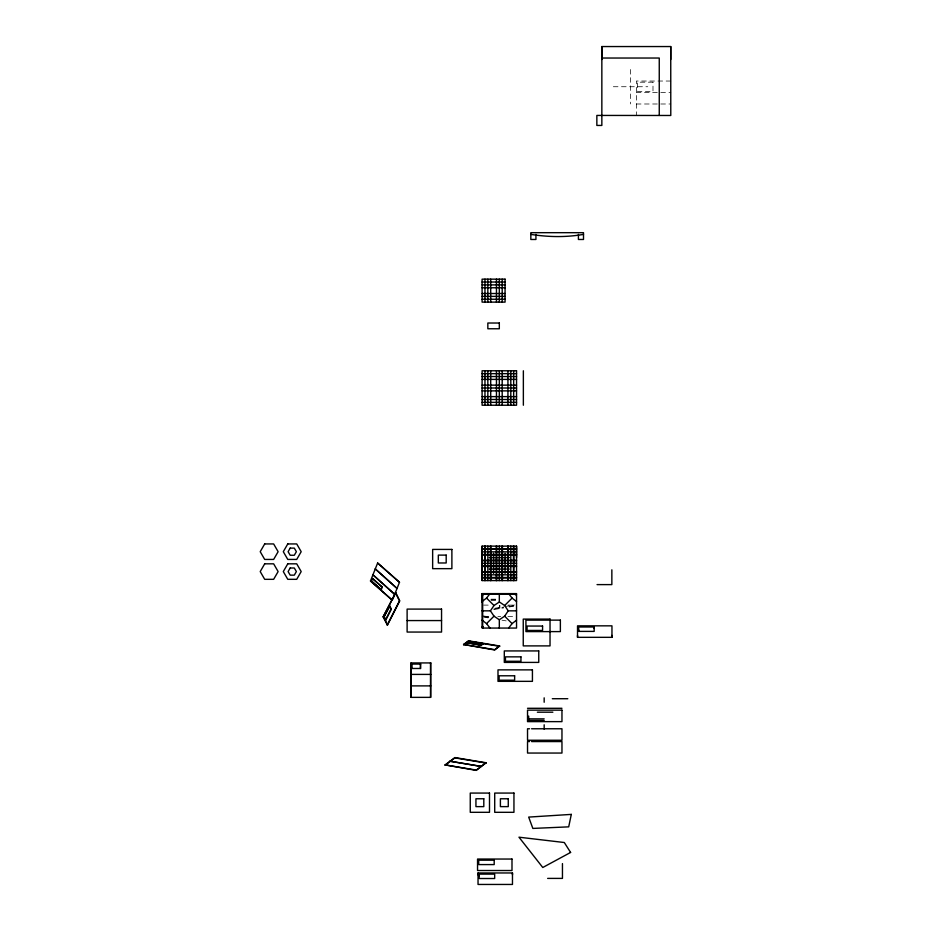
<?xml version="1.0" encoding="UTF-8"?>
<svg xmlns="http://www.w3.org/2000/svg" width="931" height="931" viewBox="0 0 931 931"><rect width="100%" height="100%" fill="white"/><g stroke="black" fill="none" stroke-linecap="round" stroke-linejoin="round"><path stroke-width="0.7" stroke-dasharray="4.66 3.49" d="M495.071 608.199L503.392 606.814M504.777 606.581L514.482 604.964M493.767 608.99L503.485 607.373M509.036 606.453L515.972 605.29M493.872 609.561L503.578 607.943M509.129 607.012L514.68 606.093M670.785 81.032L636.35 81.032L636.35 115.479M613.331 86.734L647.778 86.734M636.35 92.518L670.785 92.518M636.35 103.993L670.785 103.993M490.998 599.168L497.934 599.168M490.998 599.75L497.934 599.75M490.998 600.32L497.934 600.32M483.538 605.103L489.275 605.103M507.93 605.103L513.668 605.103M483.538 616.59L490.707 616.59M497.887 616.59L500.762 616.59M507.93 616.59L513.668 616.59M484.155 616.054L489.706 616.985M484.062 616.625L489.613 617.544M483.969 617.195L488.135 617.881M502.007 620.197L506.161 620.884M630.555 69.511L630.555 103.958M499.9 605.29L499.9 608.071L498.748 608.071L498.748 605.29M499.319 605.29L499.319 608.071M652.992 82.184L637.491 82.184L637.491 91.366L652.992 91.366L652.992 82.184"/><path stroke-width="1.4" d="M478.034 874.884L478.034 872.964L512.469 872.964L512.469 884.45L478.034 884.45L478.034 872.964M479.174 875.582L479.174 874.116L494.675 874.116L494.675 878.515L479.174 878.515L479.174 874.116M482.095 602.148L482.095 593.617L516.542 593.617L516.542 628.064L482.095 628.064L482.095 593.617M482.142 580.525L482.095 546.125L482.095 580.572L516.542 580.572L516.542 546.125L482.095 546.125M493.581 553.305L493.581 573.391M512.469 874.884L512.469 872.964M516.542 557.611L516.542 546.125M611.958 635.408L611.958 637.328L577.523 637.328L577.523 635.408M578.675 631.393L578.675 626.994L594.164 626.994L594.164 631.393L578.675 631.393L578.675 629.926M594.164 628.46L594.164 626.994M601.845 59.468L601.845 46.55L670.739 46.55L670.785 115.479L596.852 115.432L596.852 125.441L601.845 125.441L601.845 46.55M670.739 59.468L670.739 46.55M482.584 616.962L482.77 615.822M370.48 580.967L392.335 600.239L370.48 580.967L377.637 563.022L399.492 582.294L392.731 599.25M371.446 581.014L372.47 578.523L382.304 587.193L381.279 589.684L371.446 581.014L381.279 589.684M383.141 616.869L395.733 592.686L399.771 600.867L387.482 625.05L383.141 616.869L395.733 592.686M383.956 616.881L389.786 606L391.334 609.13L385.806 620.011L383.956 616.881L389.786 606M385.504 620.011L391.043 609.13L389.495 606M387.191 625.05L399.48 600.867L395.442 592.686M377.637 563.022L399.492 582.294M372.47 578.523L382.304 587.193M499.319 593.617L499.319 601.996L494 605.522L490.404 610.841L494 616.171L499.319 619.755L499.319 628.064M482.095 601.542L486.552 598.074L490.02 593.617M508.617 628.064L512.085 623.607L516.542 620.139M482.095 620.139L486.552 623.607L494.047 616.124M499.319 619.755L504.649 616.171L508.233 610.841L504.649 605.522L512.085 598.074L508.617 593.617M463.58 644.485L468.468 640.819L499.633 645.998L494.733 649.989L463.58 644.485L494.733 649.663L499.633 645.998M463.58 644.811L468.468 641.145L499.633 646.323M467.141 642.762L469.015 641.354L483.038 643.693L481.164 645.416L467.141 642.762L481.164 645.09L483.038 643.693M467.141 643.088L469.015 641.68L483.038 644.008M445.111 764.898L454.898 757.566L486.052 762.745L476.276 770.403L445.111 764.898L476.276 770.077L486.052 762.745M445.111 765.224L454.898 757.881L486.052 763.071M583.504 234.379C565.955 237.452 548.417 237.126 530.833 234.379M601.845 58.036L659.253 58.036L659.253 115.432M482.095 282.023L505.068 282.023M482.095 284.898L505.068 284.898M482.095 287.772L505.068 287.772M482.095 293.509L505.068 293.509M482.095 296.384L505.068 296.384M482.095 299.247L505.068 299.247M482.095 373.657L516.542 373.657M482.095 376.531L516.542 376.531M482.095 379.394L516.542 379.394M482.095 385.143L516.542 385.143M482.095 388.006L516.542 388.006M482.095 390.88L516.542 390.88M482.095 396.618L516.542 396.618M482.095 399.492L516.542 399.492M482.095 402.355L516.542 402.355M482.095 548.766L516.542 548.766M482.095 549.22L516.542 549.22M482.095 551.862L516.542 551.862M482.095 554.504L516.542 554.504M482.095 554.969L516.542 554.969M489.275 557.611L509.362 557.611M482.095 560.241L516.542 560.241M482.095 560.706L516.542 560.706M482.095 563.348L516.542 563.348M482.095 565.99L516.542 565.99M482.095 566.444L516.542 566.444M489.275 569.085L509.362 569.085M482.095 571.727L516.542 571.727M482.095 572.181L516.542 572.181M482.095 574.823L516.542 574.823M482.095 577.464L516.542 577.464M482.095 577.93L516.542 577.93M597.05 584.61L611.853 584.61L611.853 569.807M482.095 594.199L516.542 594.199M482.095 594.769L483.247 594.769L483.247 593.617M482.095 610.841L490.474 610.841M508.163 610.841L516.542 610.841M407.115 620.57L441.55 620.57M482.095 626.912L483.247 626.912M482.095 627.494L483.247 627.494M410.874 674.405L430.774 674.405M410.874 685.891L430.774 685.891M552.316 698.716L567.805 698.716M527.528 708.293L561.963 708.293M537.373 712.192L552.863 712.192M528.668 718.872L544.17 718.872M544.17 720.478L528.668 720.478L528.668 716.079M529.553 728.764L527.528 728.764L527.528 740.25L561.963 740.25L561.963 728.764L531.578 728.764M529.553 741.565L527.528 741.565L527.528 753.051L561.963 753.051L561.963 741.565L531.578 741.565M547.649 878.399L562.452 878.399L562.452 863.596M499.319 601.926L504.649 605.522M512.085 598.074L516.542 601.542M486.552 598.074L494.047 605.569M504.602 616.124L512.085 623.607M486.552 623.607L490.02 628.064M384.259 616.881L385.806 620.011M383.444 616.869L387.482 625.05M482.584 610.282L482.77 611.411M611.958 637.328L611.958 625.841L577.523 625.841L577.523 637.328M578.407 234.379L578.407 239.476L583.504 239.476L583.504 232.68L530.833 232.68L530.833 239.476L535.93 239.476L535.93 234.379M544.17 697.843L544.17 702.253M544.17 724.795L544.17 729.194M523.362 370.782L523.362 405.229M515.972 593.617L515.972 594.769M515.39 593.617L515.39 594.769M513.9 546.125L513.9 580.572M513.668 370.782L513.668 405.229M513.447 546.125L513.447 580.572M510.805 370.782L510.805 405.229M510.805 546.125L510.805 580.572M508.163 546.125L508.163 580.572M507.93 370.782L507.93 405.229M507.698 546.125L507.698 580.572M505.068 553.305L505.068 573.391M502.426 546.125L502.426 580.572M502.193 279.16L502.193 302.121M502.193 370.782L502.193 405.229M501.96 546.125L501.96 580.572M499.319 279.16L499.319 302.121M499.319 370.782L499.319 405.229M499.319 546.125L499.319 580.572M496.677 546.125L496.677 580.572M496.456 279.16L496.456 302.121M496.456 370.782L496.456 405.229M496.223 546.125L496.223 580.572M490.94 546.125L490.94 580.572M490.707 279.16L490.707 302.121M490.707 370.782L490.707 405.229M490.486 546.125L490.486 580.572M487.844 279.16L487.844 302.121M487.844 370.782L487.844 405.229M487.844 546.125L487.844 580.572M485.202 546.125L485.202 580.572M484.97 279.16L484.97 302.121M484.97 370.782L484.97 405.229M484.737 546.125L484.737 580.572M482.677 593.617L482.677 628.064M430.494 662.93L430.494 697.366M420.358 664.071L420.358 668.481M411.805 664.071L411.805 668.481M411.153 662.93L411.153 697.366M571.308 814.392L568.701 826.856L532.846 828.427L528.68 817.092L571.308 814.392M264.695 543.937L260.214 551.687L264.695 559.438L273.644 559.438L278.125 551.687L273.644 543.937L264.695 543.937M264.695 563.825L260.214 571.576L264.695 579.326L273.644 579.326L278.125 571.576L273.644 563.825L264.695 563.825M287.772 543.937L283.292 551.687L287.772 559.438L296.721 559.438L301.19 551.687L296.721 543.937L287.772 543.937M290.181 548.115L288.11 551.687L290.181 555.26L294.301 555.26L296.372 551.687L294.301 548.115L290.181 548.115M287.772 563.825L283.292 571.576L287.772 579.326L296.721 579.326L301.19 571.576L296.721 563.825L287.772 563.825M290.181 568.003L288.11 571.576L290.181 575.149L294.301 575.149L296.372 571.576L294.301 568.003L290.181 568.003M375.298 568.922L397.013 588.427L375.298 568.922M372.959 574.834L394.674 594.327L372.959 574.834M570.598 852.447L542.773 867.494L518.974 837.19L564.302 842.52L570.598 852.447M505.068 279.16L482.095 279.16L482.095 302.121L505.068 302.121L505.068 279.16M499.319 323.022L487.844 323.022L487.844 328.759L499.319 328.759L499.319 323.022M516.542 370.782L482.095 370.782L482.095 405.229L516.542 405.229L516.542 370.782M451.884 549.418L432.647 549.418L432.647 568.655L451.884 568.655L451.884 549.418M446.193 555.109L438.326 555.109L438.326 562.976L446.193 562.976L446.193 555.109M441.55 609.095L407.115 609.095L407.115 632.056L441.55 632.056L441.55 609.095M550.035 619.103L523.245 619.103L523.245 645.893L550.035 645.893L550.035 619.103M560.369 620.127L525.922 620.127L525.922 631.602L560.369 631.602L560.369 620.127M542.575 626.051L527.074 626.051L527.074 630.45L542.575 630.45L542.575 626.051M538.746 650.932L504.299 650.932L504.299 662.407L538.746 662.407L538.746 650.932M520.953 656.855L505.452 656.855L505.452 661.266L520.953 661.266L520.953 656.855M430.774 662.93L410.874 662.93L410.874 697.366L430.774 697.366L430.774 662.93M420.637 664.071L411.525 664.071L411.525 668.481L420.637 668.481L420.637 664.071M532.427 669.866L497.992 669.866L497.992 681.341L532.427 681.341L532.427 669.866M514.634 675.79L499.132 675.79L499.132 680.2L514.634 680.2L514.634 675.79M561.963 710.144L527.528 710.144L527.528 721.63L561.963 721.63L561.963 710.144M489.497 793.072L470.26 793.072L470.26 812.309L489.497 812.309L489.497 793.072M513.947 793.072L494.71 793.072L494.71 812.309L513.947 812.309L513.947 793.072M483.806 798.763L475.939 798.763L475.939 806.63L483.806 806.63L483.806 798.763M508.268 798.763L500.401 798.763L500.401 806.63L508.268 806.63L508.268 798.763M511.992 859.045L477.545 859.045L477.545 870.52L511.992 870.52L511.992 859.045M494.198 860.186L478.697 860.186L478.697 864.585L494.198 864.585L494.198 860.186M481.164 766.411L449.999 761.232L481.164 766.411"/></g></svg>
